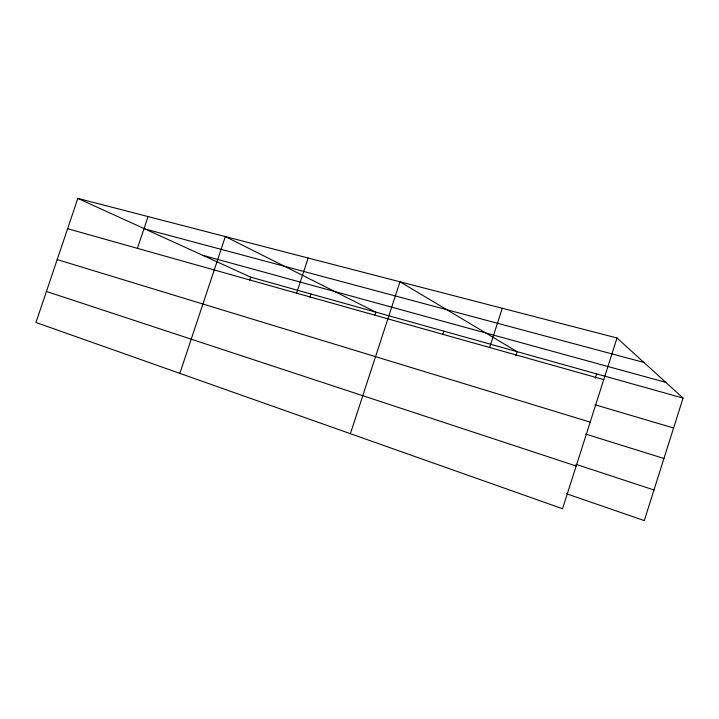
<?xml version="1.0" encoding="UTF-8"?>
<svg xmlns="http://www.w3.org/2000/svg" width="719" height="719" viewBox="0 0 719 719"><rect width="100%" height="100%" fill="white"/><g stroke="black" fill="none" stroke-linecap="round" stroke-linejoin="round"><path stroke-width="1.08" d="M617.019 337.975L562.555 508.737L35.95 322.48L77.85 198.399L617.019 337.975L683.05 398.065L644.296 520.601L566.536 493.755M595.278 378.14L596.635 373.898M489.621 347.493L502.284 308.271M515.784 355.896L517.15 351.672L399.971 281.785L350.378 433.692M442.751 334.326L443.785 331.153M374.824 315.335L375.866 312.163L225.344 236.578L179.849 373.377M309.907 297.199L310.959 294.008M296.588 293.154L308.172 258.022M249.646 280.221L250.67 277.148L77.85 198.399M137.41 248.343L148.06 216.572M144.932 228.966L643.9 362.439M202.866 255.362L665.812 382.382M250.67 277.148L683.05 398.065M67.622 228.696L603.735 379.623M595.026 404.77L673.586 427.985M57.187 259.577L590.182 422.116M585.67 434.087L663.943 458.488M575.928 464.321L653.984 489.981M46.42 291.465L576.18 466.011"/></g></svg>
